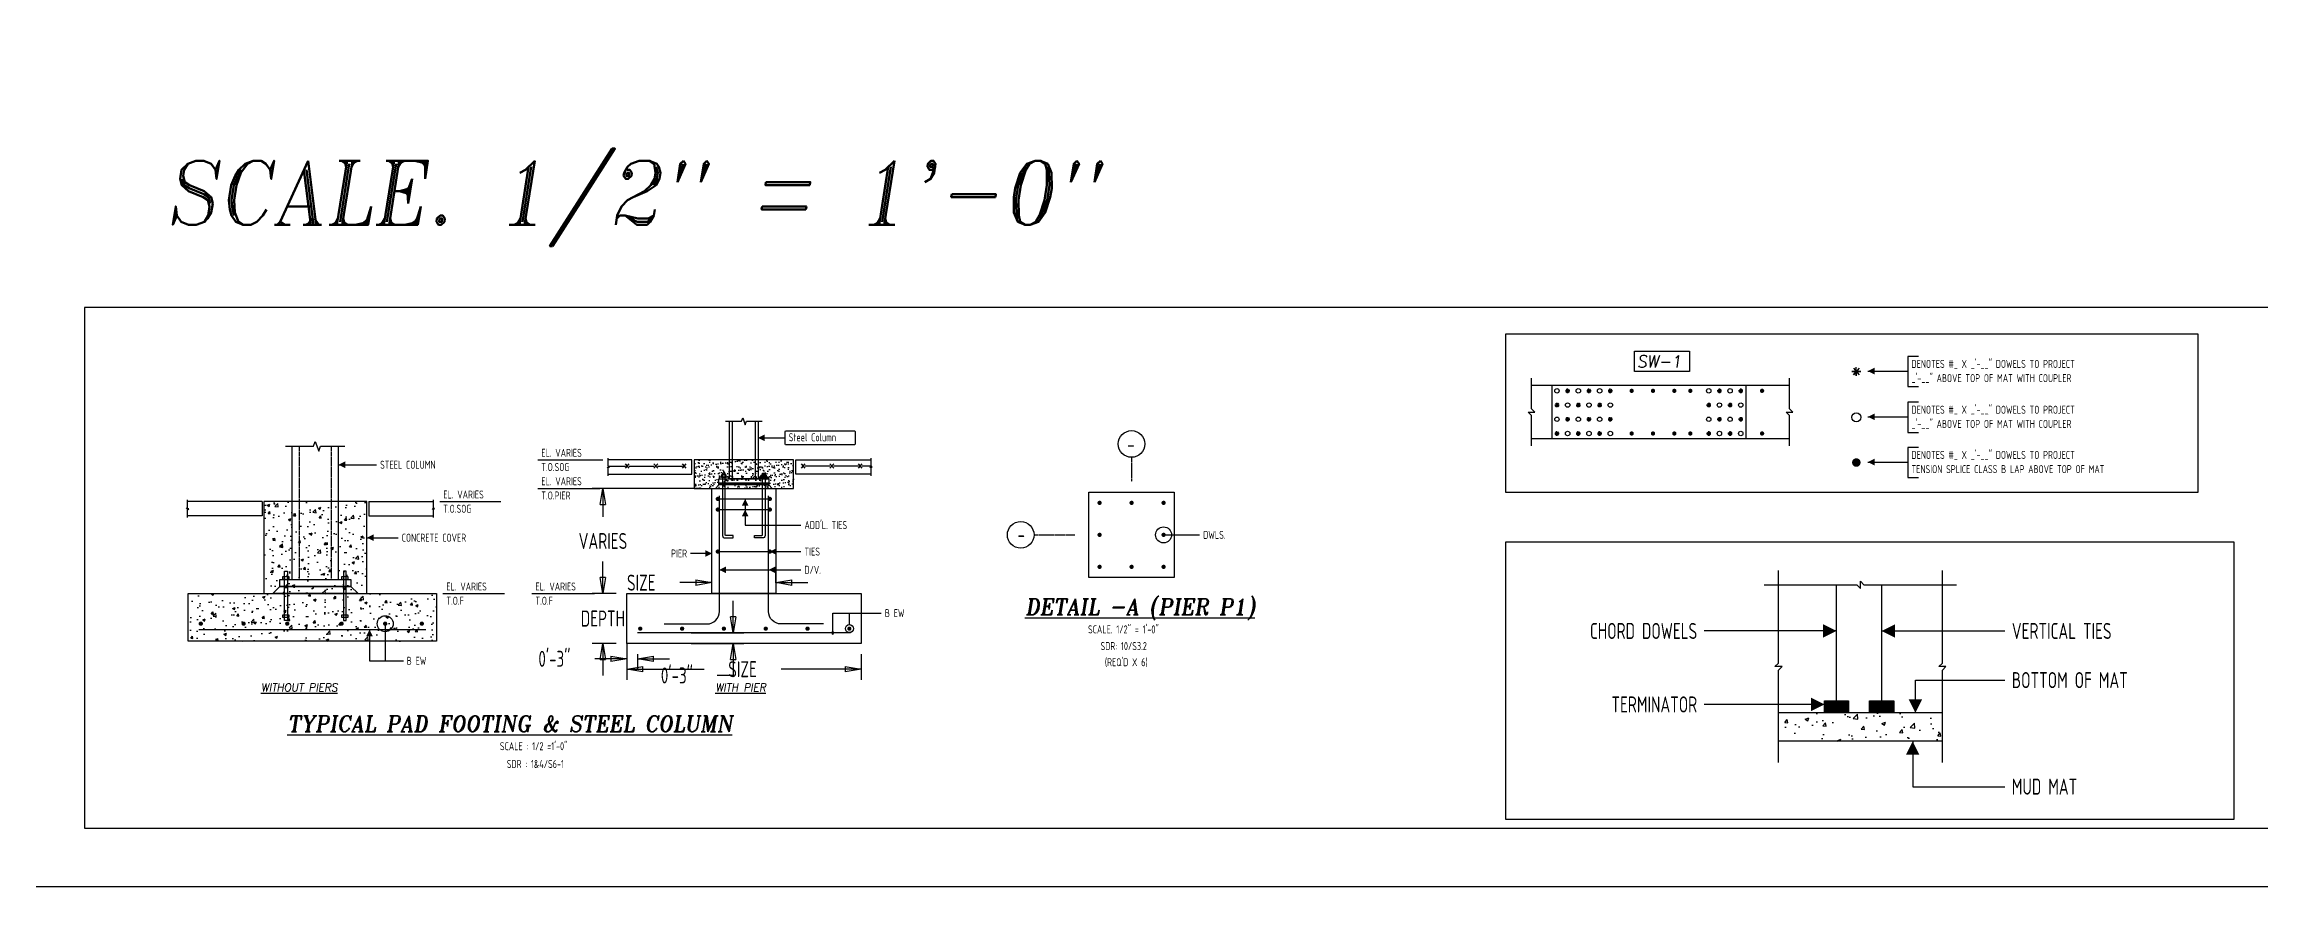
# Model space of a CAD drawing. Header units: inches. Extents: x -10781 to 50822, y -3854 to 38989.
# Drawn here: x -9455 to -8832, y -2273 to -2036 of the extents above; entities that cross this region are included whole.
import ezdxf
from ezdxf.enums import TextEntityAlignment as Align

# ---------------------------------------------------------------- set-up
doc = ezdxf.new("R2010")
doc.units = ezdxf.units.IN
doc.header["$LTSCALE"] = 0.025
doc.header["$MEASUREMENT"] = 0
doc.linetypes.add('HIDDEN', pattern=[6, 3, -3])
doc.linetypes.add('PHANTOM', pattern=[2.5, 1.25, -0.25, 0.25, -0.25, 0.25, -0.25])
doc.layers.get('0').update_dxf_attribs({"linetype": 'CONTINUOUS'})
doc.layers.get('Defpoints').update_dxf_attribs({"linetype": 'CONTINUOUS'})
for name, color, linetype in [('#11 BAR 1 FOOT ABOVE TOP FTG', 1, 'CONTINUOUS'), ('#11 BAR 2 FOOT ABOVE TOP FTG', 2, 'CONTINUOUS'), ('#6@12 SHEAR WALL VERT', 170, 'CONTINUOUS'), ('0-25TEXT', 7, 'CONTINUOUS'), ('0-35', 3, 'CONTINUOUS'), ('0-35TEXT', 3, 'CONTINUOUS'), ('0-50', 10, 'CONTINUOUS'), ('5', 4, 'CONTINUOUS'), ('DETAIL', 83, 'CONTINUOUS'), ('GRID', 8, 'PHANTOM'), ('Hatch', 253, 'CONTINUOUS'), ('REBARS', 4, 'CONTINUOUS')]:
    doc.layers.add(name, color=color, linetype=linetype)
doc.styles.add('AR', font='ARCHQUIK.shx', dxfattribs={"width": 0.8})
doc.styles.add('ROMANT', font='romant')
doc.dimstyles.new('CADS_DIM_48', dxfattribs={"dimscale": 48, "dimtxt": 0.09375, "dimasz": 0.09375, "dimexe": 0.0625, "dimexo": 0.0625, "dimgap": 0.09375, "dimtad": 0, "dimtih": 1, "dimtoh": 1, "dimzin": 1, "dimdsep": 46, "dimlunit": 4, "dimtxsty": 'AR', "dimblk": 'CLOSED', "dimcen": 0.1875, "dimadec": 0, "dimazin": 0, "dimtfac": 1, "dimtofl": 0, "dimtmove": 0, "dimatfit": 1, "dimldrblk": 'DOTBLANK', "dimfxl": 1, "dimtzin": 0, "dimarcsym": 0})

# ---------------------------------------------------------------- blocks, each defined once
blk = doc.blocks.new('_Closed')
at = {"color": 0, "linetype": 'ByBlock', "lineweight": -2}
for p, q in [((-1, 0.17), (0, 0)), ((-1, 0.17), (-1, -0.17)), ((0, 0), (-1, -0.17)), ((0, 0), (-1, 0))]:
    blk.add_line(p, q, dxfattribs=at)
blk = doc.blocks.new('_DotBlank')
at = {"layer": '0-35', "color": 0, "lineweight": -2}
blk.add_line((-0.5, 0), (-1, 0), dxfattribs=at)
blk.add_circle((0, 0), 0.5, dxfattribs=at)
blk = doc.blocks.new('leadrblk')
blk.add_lwpolyline([(0, 0, 0, 1, 0), (1, 0, 1, 1, 0)], format="xyseb")
blk = doc.blocks.new('*D23')
at = {"layer": 'Defpoints', "color": 0, "transparency": 16777216}
for p in [(-9267.51, -2187.34), (-9267.51, -2190.43), (-9249.51, -2190.43)]:
    blk.add_point(p, dxfattribs=at)
at = {"layer": 'DETAIL', "color": 0, "lineweight": -2, "transparency": 16777216}
for p, q in [((-9267.51, -2187.43), (-9267.51, -2184.34)), ((-9249.51, -2187.43), (-9249.51, -2184.34)), ((-9272.01, -2187.34), (-9276.51, -2187.34)), ((-9245.01, -2187.34), (-9240.51, -2187.34))]:
    blk.add_line(p, q, dxfattribs=at)
at = {"layer": 'DETAIL', "color": 0, "lineweight": -2, "transparency": 16777216, "xscale": 4.5, "yscale": 4.5, "zscale": 4.5}
blk.add_blockref('_Closed', (-9267.51, -2187.34), dxfattribs=at)
at = {"layer": 'DETAIL', "color": 0, "lineweight": -2, "transparency": 16777216, "xscale": 4.5, "yscale": 4.5, "zscale": 4.5, "rotation": 180}
blk.add_blockref('_Closed', (-9249.51, -2187.34), dxfattribs=at)
at = {"layer": 'DETAIL', "color": 0, "transparency": 16777216, "insert": (-9287.34, -2187.34), "char_height": 4.5, "width": 3.3857, "attachment_point": 5, "style": 'AR'}
blk.add_mtext('SIZE', dxfattribs=at)
blk = doc.blocks.new('*D24')
at = {"layer": 'Defpoints', "color": 0, "transparency": 16777216}
for p in [(-9291.44, -2204.43), (-9225.5, -2204.43), (-9225.5, -2211.68)]:
    blk.add_point(p, dxfattribs=at)
at = {"layer": 'DETAIL', "color": 0, "lineweight": -2, "transparency": 16777216}
for p, q in [((-9291.44, -2207.43), (-9291.44, -2214.68)), ((-9225.5, -2207.43), (-9225.5, -2214.68)), ((-9286.94, -2211.68), (-9269.7, -2211.68)), ((-9230, -2211.68), (-9248.04, -2211.68))]:
    blk.add_line(p, q, dxfattribs=at)
at = {"layer": 'DETAIL', "color": 0, "lineweight": -2, "transparency": 16777216, "xscale": 4.5, "yscale": 4.5, "zscale": 4.5, "rotation": 180}
blk.add_blockref('_Closed', (-9291.44, -2211.68), dxfattribs=at)
at = {"layer": 'DETAIL', "color": 0, "lineweight": -2, "transparency": 16777216, "xscale": 4.5, "yscale": 4.5, "zscale": 4.5}
blk.add_blockref('_Closed', (-9225.5, -2211.68), dxfattribs=at)
at = {"layer": 'DETAIL', "color": 0, "transparency": 16777216, "insert": (-9258.87, -2211.68), "char_height": 4.5, "attachment_point": 5, "style": 'AR'}
blk.add_mtext('SIZE', dxfattribs=at)
blk = doc.blocks.new('*D25')
at = {"layer": 'Defpoints', "color": 0, "transparency": 16777216}
for p in [(-9291.44, -2190.43), (-9298.13, -2204.43), (-9291.44, -2204.43)]:
    blk.add_point(p, dxfattribs=at)
at = {"layer": 'DETAIL', "color": 0, "lineweight": -2, "transparency": 16777216}
for p, q in [((-9298.13, -2185.93), (-9298.13, -2181.43)), ((-9294.44, -2190.43), (-9301.13, -2190.43)), ((-9294.44, -2204.43), (-9301.13, -2204.43)), ((-9298.13, -2208.93), (-9298.13, -2213.43))]:
    blk.add_line(p, q, dxfattribs=at)
at = {"layer": 'DETAIL', "color": 0, "lineweight": -2, "transparency": 16777216, "xscale": 4.5, "yscale": 4.5, "zscale": 4.5}
for p, rotation in [((-9298.13, -2190.43), 270), ((-9298.13, -2204.43), 90)]:
    blk.add_blockref('_Closed', p, dxfattribs=dict(at, rotation=rotation))
at = {"layer": 'DETAIL', "color": 0, "transparency": 16777216, "insert": (-9298.13, -2197.43), "char_height": 4.5, "attachment_point": 5, "style": 'AR'}
blk.add_mtext('DEPTH', dxfattribs=at)
blk = doc.blocks.new('*D26')
at = {"layer": 'Defpoints', "color": 0, "transparency": 16777216}
for p in [(-9267.51, -2160.84), (-9298.13, -2190.43), (-9291.44, -2190.43)]:
    blk.add_point(p, dxfattribs=at)
at = {"layer": 'DETAIL', "color": 0, "lineweight": -2, "transparency": 16777216}
for p, q in [((-9270.51, -2160.84), (-9301.13, -2160.84)), ((-9298.13, -2165.34), (-9298.13, -2168.88)), ((-9298.13, -2185.93), (-9298.13, -2182.38)), ((-9294.44, -2190.43), (-9301.13, -2190.43))]:
    blk.add_line(p, q, dxfattribs=at)
at = {"layer": 'DETAIL', "color": 0, "lineweight": -2, "transparency": 16777216, "xscale": 4.5, "yscale": 4.5, "zscale": 4.5}
for p, rotation in [((-9298.13, -2160.84), 90), ((-9298.13, -2190.43), 270)]:
    blk.add_blockref('_Closed', p, dxfattribs=dict(at, rotation=rotation))
at = {"layer": 'DETAIL', "color": 0, "transparency": 16777216, "insert": (-9298.13, -2175.63), "char_height": 4.5, "attachment_point": 5, "style": 'AR'}
blk.add_mtext('VARIES', dxfattribs=at)
blk = doc.blocks.new('*D27')
at = {"layer": 'Defpoints', "color": 0, "transparency": 16777216}
for p in [(-9291.44, -2201.43), (-9288.44, -2204.43), (-9291.44, -2208.76)]:
    blk.add_point(p, dxfattribs=at)
at = {"layer": 'DETAIL', "color": 0, "lineweight": -2, "transparency": 16777216}
for p, q in [((-9291.44, -2204.43), (-9291.44, -2211.76)), ((-9295.94, -2208.76), (-9300.44, -2208.76)), ((-9288.44, -2207.43), (-9288.44, -2211.76)), ((-9283.94, -2208.76), (-9279.44, -2208.76))]:
    blk.add_line(p, q, dxfattribs=at)
at = {"layer": 'DETAIL', "color": 0, "lineweight": -2, "transparency": 16777216, "xscale": 4.5, "yscale": 4.5, "zscale": 4.5}
blk.add_blockref('_Closed', (-9291.44, -2208.76), dxfattribs=at)
at = {"layer": 'DETAIL', "color": 0, "lineweight": -2, "transparency": 16777216, "xscale": 4.5, "yscale": 4.5, "zscale": 4.5, "rotation": 180}
blk.add_blockref('_Closed', (-9288.44, -2208.76), dxfattribs=at)
at = {"layer": 'DETAIL', "color": 0, "transparency": 16777216, "insert": (-9311.77, -2208.76), "char_height": 4.5, "attachment_point": 5, "style": 'AR'}
blk.add_mtext('0\'-3"', dxfattribs=at)
blk = doc.blocks.new('*D28')
at = {"layer": 'Defpoints', "color": 0, "transparency": 16777216}
for p in [(-9276.29, -2201.43), (-9276.29, -2204.43), (-9261.5, -2204.43)]:
    blk.add_point(p, dxfattribs=at)
at = {"layer": 'DETAIL', "color": 0, "lineweight": -2, "transparency": 16777216}
for p, q in [((-9261.5, -2196.93), (-9261.5, -2192.43)), ((-9273.29, -2201.43), (-9258.5, -2201.43)), ((-9273.29, -2204.43), (-9258.5, -2204.43)), ((-9261.5, -2208.93), (-9261.5, -2213.43)), ((-9261.5, -2213.43), (-9266, -2213.43))]:
    blk.add_line(p, q, dxfattribs=at)
at = {"layer": 'DETAIL', "color": 0, "lineweight": -2, "transparency": 16777216, "xscale": 4.5, "yscale": 4.5, "zscale": 4.5}
for p, rotation in [((-9261.5, -2201.43), 270), ((-9261.5, -2204.43), 90)]:
    blk.add_blockref('_Closed', p, dxfattribs=dict(at, rotation=rotation))
at = {"layer": 'DETAIL', "color": 0, "transparency": 16777216, "insert": (-9277.33, -2213.43), "char_height": 4.5, "attachment_point": 5, "style": 'AR'}
blk.add_mtext('0\'-3"', dxfattribs=at)
blk = doc.blocks.new('leadrdot')
at = {"const_width": 0.5}
blk.add_lwpolyline([(-0.25, 0, 1), (0.25, 0, 1)], format="xyb", close=True, dxfattribs=at)

msp = doc.modelspace()

# ---------------------------------------------------------------- hatches: boundary and pattern name
at = {"layer": '0-50'}
h = msp.add_hatch(dxfattribs=at)
h.set_pattern_fill('AR-SAND', color=252)
h.set_pattern_definition([(37.5, (-13871.2481, -1649.4987), (-0.06299336, 1.92682377), [0, -1.52, 0, -1.7, 0, -1.625]), (7.5, (-13871.248, -1649.4987), (1.7697767, 2.822146), [0, -0.82, 0, -1.37, 0, -0.525]), (327.5, (-13872.478, -1649.4987), (3.11414186, 0.00565905), [0, -0.5, 0, -1.8, 0, -2.35]), (317.5, (-13872.478, -1649.4987), (3.0061266, 0.8776756), [0, -0.25, 0, -1.18, 0, -1.35])])
h.paths.add_polyline_path([(-9244.5057, -2156.83562), (-9244.5057, -2152.83274), (-9272.51435, -2152.83274), (-9272.51435, -2156.83562), (-9272.51435, -2160.83562), (-9244.5057, -2160.83562)])
at = {"layer": '0-50', "lineweight": -2}
h = msp.add_hatch(color=256, dxfattribs=at)
h.dxf.hatch_style = 1
h.paths.add_polyline_path([(-8947.84621, -2223.94345), (-8954.67121, -2223.94345), (-8954.67121, -2220.53095), (-8947.84621, -2220.53095)])
h = msp.add_hatch(color=256, dxfattribs=at)
h.dxf.hatch_style = 1
h.paths.add_polyline_path([(-8935.15733, -2223.94345), (-8941.98233, -2223.94345), (-8941.98233, -2220.53095), (-8935.15733, -2220.53095)])
at = {"layer": 'Hatch'}
h = msp.add_hatch(dxfattribs=at)
h.set_pattern_fill('AR-CONC', color=256)
h.set_pattern_definition([(50, (-13376.8076, -1952.4966), (7.172602, -0.627521), [0.75, -8.25]), (355, (-13376.8076, -1952.4966), (-1.387513, 7.521921), [0.6, -6.6]), (100.45144, (-13376.21, -1952.549), (5.785088, 6.8944), [0.637402, -7.011421]), (46.1842, (-13376.808, -1950.497), (10.672413, -1.655193), [1.125, -12.375]), (96.63564, (-13375.918, -1950.635), (9.34662, 9.741186), [0.956103, -10.517138]), (351.18416, (-13376.808, -1950.497), (9.34662, 9.741186), [0.9, -9.9]), (21, (-13375.8076, -1950.9966), (5.9690705, -4.026189), [0.75, -8.25]), (326, (-13375.8076, -1950.9966), (2.433153, 7.2515), [0.6, -6.6]), (71.45144, (-13375.31, -1951.332), (8.402224, 3.225312), [0.637402, -7.011421]), (37.5, (-13376.8076, -1952.4966), (0.1215986, 3.3289385), [0, -6.52, 0, -6.7, 0, -6.625]), (7.5, (-13376.8076, -1952.4966), (2.6306954, 3.944117), [0, -3.82, 0, -6.37, 0, -2.525]), (327.5, (-13379.0376, -1952.4966), (5.3382244, -0.2255487), [0, -2.5, 0, -7.8, 0, -10.35]), (317.5, (-13380.0376, -1952.4966), (5.8318617, 1.00105), [0, -3.25, 0, -5.18, 0, -7.35])])
h.paths.add_polyline_path([(-9364.48091, -2190.42772), (-9364.48091, -2164.55852), (-9393.48091, -2164.55852), (-9393.48091, -2190.42772)])
h.paths.add_polyline_path([(-9414.75696, -2190.42772), (-9344.9522, -2190.42772), (-9344.9522, -2203.82065), (-9414.75696, -2203.82065)])
h = msp.add_hatch(dxfattribs=at)
h.set_pattern_fill('AR-CONC', color=256, scale=1.5)
h.set_pattern_definition([(50, (-12995.348, 279.414), (10.758903, -0.941282), [1.125, -12.375]), (355, (-12995.348, 279.414), (-2.08127, 11.282882), [0.9, -9.9]), (100.45144, (-12994.451, 279.335), (8.677633, 10.3416), [0.956103, -10.517132]), (46.1842, (-12995.348, 282.414), (16.00862, -2.48279), [1.6875, -18.5625]), (96.63564, (-12994.014, 282.207), (14.01993, 14.61178), [1.434155, -15.775706]), (351.18416, (-12995.348, 282.414), (14.01993, 14.61178), [1.35, -14.85]), (21, (-12993.848, 281.664), (8.953606, -6.039283), [1.125, -12.375]), (326, (-12993.848, 281.664), (3.64973, 10.87725), [0.9, -9.9]), (71.45144, (-12993.101, 281.16), (12.603336, 4.837967), [0.956103, -10.517132]), (37.5, (-12995.3476, 279.4137), (0.1823978, 4.9934078), [0, -9.78, 0, -10.05, 0, -9.9375]), (7.5, (-12995.3476, 279.4137), (3.946043, 5.9161757), [0, -5.73, 0, -9.555, 0, -3.7875]), (327.5, (-12998.6926, 279.4137), (8.0073365, -0.338323), [0, -3.75, 0, -11.7, 0, -15.525]), (317.5, (-13000.1926, 279.414), (8.747793, 1.501575), [0, -4.875, 0, -7.77, 0, -11.025])])
h.paths.add_polyline_path([(-8921.49634, -2231.94345), (-8921.49634, -2223.94345), (-8967.55344, -2223.94345), (-8967.55344, -2231.94345)])

# ---------------------------------------------------------------- linework, layer by layer
at = {"layer": '#11 BAR 1 FOOT ABOVE TOP FTG', "color": 251}
for points in [[(-8946.46059, -2127.00997), (-8944.90409, -2128.94037), (-8945.68234, -2127.97517), (-8944.90796, -2127.00686), (-8946.45671, -2128.94348), (-8945.68234, -2127.97517), (-8946.92221, -2127.97517), (-8944.44246, -2127.97517), (-8945.68234, -2127.97517), (-8945.68234, -2129.21504), (-8945.68234, -2126.73529)], [(-9027.24988, -2132.91692), (-9026.47163, -2133.88212), (-9026.86076, -2133.39952), (-9026.47357, -2132.91536), (-9027.24794, -2133.88367), (-9026.86076, -2133.39952), (-9027.48069, -2133.39952), (-9026.24082, -2133.39952), (-9026.86076, -2133.39952), (-9026.86076, -2134.01945), (-9026.86076, -2132.77958)], [(-9021.24988, -2132.91692), (-9020.47163, -2133.88212), (-9020.86076, -2133.39952), (-9020.47357, -2132.91536), (-9021.24794, -2133.88367), (-9020.86076, -2133.39952), (-9021.48069, -2133.39952), (-9020.24082, -2133.39952), (-9020.86076, -2133.39952), (-9020.86076, -2134.01945), (-9020.86076, -2132.77958)], [(-9015.24988, -2132.91692), (-9014.47163, -2133.88212), (-9014.86076, -2133.39952), (-9014.47357, -2132.91536), (-9015.24794, -2133.88367), (-9014.86076, -2133.39952), (-9015.48069, -2133.39952), (-9014.24082, -2133.39952), (-9014.86076, -2133.39952), (-9014.86076, -2134.01945), (-9014.86076, -2132.77958)], [(-8984.56238, -2132.91692), (-8983.78413, -2133.88212), (-8984.17326, -2133.39952), (-8983.78607, -2132.91536), (-8984.56044, -2133.88367), (-8984.17326, -2133.39952), (-8984.79319, -2133.39952), (-8983.55332, -2133.39952), (-8984.17326, -2133.39952), (-8984.17326, -2134.01945), (-8984.17326, -2132.77958)], [(-8978.56238, -2132.91692), (-8977.78413, -2133.88212), (-8978.17326, -2133.39952), (-8977.78607, -2132.91536), (-8978.56044, -2133.88367), (-8978.17326, -2133.39952), (-8978.79319, -2133.39952), (-8977.55332, -2133.39952), (-8978.17326, -2133.39952), (-8978.17326, -2134.01945), (-8978.17326, -2132.77958)], [(-9030.24988, -2136.91692), (-9029.47163, -2137.88212), (-9029.86076, -2137.39952), (-9029.47357, -2136.91536), (-9030.24794, -2137.88367), (-9029.86076, -2137.39952), (-9030.48069, -2137.39952), (-9029.24082, -2137.39952), (-9029.86076, -2137.39952), (-9029.86076, -2138.01945), (-9029.86076, -2136.77958)], [(-9027.24988, -2140.91692), (-9026.47163, -2141.88212), (-9026.86076, -2141.39952), (-9026.47357, -2140.91536), (-9027.24794, -2141.88367), (-9026.86076, -2141.39952), (-9027.48069, -2141.39952), (-9026.24082, -2141.39952), (-9026.86076, -2141.39952), (-9026.86076, -2142.01945), (-9026.86076, -2140.77958)], [(-9024.24988, -2136.91692), (-9023.47163, -2137.88212), (-9023.86076, -2137.39952), (-9023.47357, -2136.91536), (-9024.24794, -2137.88367), (-9023.86076, -2137.39952), (-9024.48069, -2137.39952), (-9023.24082, -2137.39952), (-9023.86076, -2137.39952), (-9023.86076, -2138.01945), (-9023.86076, -2136.77958)], [(-9021.24988, -2140.91692), (-9020.47163, -2141.88212), (-9020.86076, -2141.39952), (-9020.47357, -2140.91536), (-9021.24794, -2141.88367), (-9020.86076, -2141.39952), (-9021.48069, -2141.39952), (-9020.24082, -2141.39952), (-9020.86076, -2141.39952), (-9020.86076, -2142.01945), (-9020.86076, -2140.77958)], [(-9018.24988, -2136.91692), (-9017.47163, -2137.88212), (-9017.86076, -2137.39952), (-9017.47357, -2136.91536), (-9018.24794, -2137.88367), (-9017.86076, -2137.39952), (-9018.48069, -2137.39952), (-9017.24082, -2137.39952), (-9017.86076, -2137.39952), (-9017.86076, -2138.01945), (-9017.86076, -2136.77958)], [(-9015.24988, -2140.91692), (-9014.47163, -2141.88212), (-9014.86076, -2141.39952), (-9014.47357, -2140.91536), (-9015.24794, -2141.88367), (-9014.86076, -2141.39952), (-9015.48069, -2141.39952), (-9014.24082, -2141.39952), (-9014.86076, -2141.39952), (-9014.86076, -2142.01945), (-9014.86076, -2140.77958)], [(-8987.56238, -2136.91692), (-8986.78413, -2137.88212), (-8987.17326, -2137.39952), (-8986.78607, -2136.91536), (-8987.56044, -2137.88367), (-8987.17326, -2137.39952), (-8987.79319, -2137.39952), (-8986.55332, -2137.39952), (-8987.17326, -2137.39952), (-8987.17326, -2138.01945), (-8987.17326, -2136.77958)], [(-8984.56238, -2140.91692), (-8983.78413, -2141.88212), (-8984.17326, -2141.39952), (-8983.78607, -2140.91536), (-8984.56044, -2141.88367), (-8984.17326, -2141.39952), (-8984.79319, -2141.39952), (-8983.55332, -2141.39952), (-8984.17326, -2141.39952), (-8984.17326, -2142.01945), (-8984.17326, -2140.77958)], [(-8981.56238, -2136.91692), (-8980.78413, -2137.88212), (-8981.17326, -2137.39952), (-8980.78607, -2136.91536), (-8981.56044, -2137.88367), (-8981.17326, -2137.39952), (-8981.79319, -2137.39952), (-8980.55332, -2137.39952), (-8981.17326, -2137.39952), (-8981.17326, -2138.01945), (-8981.17326, -2136.77958)], [(-8978.56238, -2140.91692), (-8977.78413, -2141.88212), (-8978.17326, -2141.39952), (-8977.78607, -2140.91536), (-8978.56044, -2141.88367), (-8978.17326, -2141.39952), (-8978.79319, -2141.39952), (-8977.55332, -2141.39952), (-8978.17326, -2141.39952), (-8978.17326, -2142.01945), (-8978.17326, -2140.77958)], [(-9030.24988, -2144.91692), (-9029.47163, -2145.88212), (-9029.86076, -2145.39952), (-9029.47357, -2144.91536), (-9030.24794, -2145.88367), (-9029.86076, -2145.39952), (-9030.48069, -2145.39952), (-9029.24082, -2145.39952), (-9029.86076, -2145.39952), (-9029.86076, -2146.01945), (-9029.86076, -2144.77958)], [(-9024.24988, -2144.91692), (-9023.47163, -2145.88212), (-9023.86076, -2145.39952), (-9023.47357, -2144.91536), (-9024.24794, -2145.88367), (-9023.86076, -2145.39952), (-9024.48069, -2145.39952), (-9023.24082, -2145.39952), (-9023.86076, -2145.39952), (-9023.86076, -2146.01945), (-9023.86076, -2144.77958)], [(-9018.24988, -2144.91692), (-9017.47163, -2145.88212), (-9017.86076, -2145.39952), (-9017.47357, -2144.91536), (-9018.24794, -2145.88367), (-9017.86076, -2145.39952), (-9018.48069, -2145.39952), (-9017.24082, -2145.39952), (-9017.86076, -2145.39952), (-9017.86076, -2146.01945), (-9017.86076, -2144.77958)], [(-8987.56238, -2144.91692), (-8986.78413, -2145.88212), (-8987.17326, -2145.39952), (-8986.78607, -2144.91536), (-8987.56044, -2145.88367), (-8987.17326, -2145.39952), (-8987.79319, -2145.39952), (-8986.55332, -2145.39952), (-8987.17326, -2145.39952), (-8987.17326, -2146.01945), (-8987.17326, -2144.77958)], [(-8981.56238, -2144.91692), (-8980.78413, -2145.88212), (-8981.17326, -2145.39952), (-8980.78607, -2144.91536), (-8981.56044, -2145.88367), (-8981.17326, -2145.39952), (-8981.79319, -2145.39952), (-8980.55332, -2145.39952), (-8981.17326, -2145.39952), (-8981.17326, -2146.01945), (-8981.17326, -2144.77958)]]:
    msp.add_lwpolyline(points, dxfattribs=at)
at = {"layer": '#11 BAR 2 FOOT ABOVE TOP FTG'}
for centre, radius in [((-9029.86076, -2133.39952), 0.61994), ((-9023.86076, -2133.39952), 0.61994), ((-9017.86076, -2133.39952), 0.61994), ((-8987.17326, -2133.39952), 0.61994), ((-8981.17326, -2133.39952), 0.61994), ((-9029.86076, -2141.39952), 0.61994), ((-9026.86076, -2137.39952), 0.61994), ((-9023.86076, -2141.39952), 0.61994), ((-9020.86076, -2137.39952), 0.61994), ((-9017.86076, -2141.39952), 0.61994), ((-9014.86076, -2137.39952), 0.61994), ((-8987.17326, -2141.39952), 0.61994), ((-8984.17326, -2137.39952), 0.61994), ((-8981.17326, -2141.39952), 0.61994), ((-8978.17326, -2137.39952), 0.61994), ((-8945.68234, -2140.85471), 1.23987), ((-9026.86076, -2145.39952), 0.61994), ((-9020.86076, -2145.39952), 0.61994), ((-9014.86076, -2145.39952), 0.61994), ((-8984.17326, -2145.39952), 0.61994), ((-8978.17326, -2145.39952), 0.61994)]:
    msp.add_circle(centre, radius, dxfattribs=at)
at = {"layer": '#6@12 SHEAR WALL VERT'}
for points, const_width in [([(-9009.16076, -2133.39952, -1), (-9008.56076, -2133.39952, -1)], 0.6), ([(-9003.16076, -2133.39952, -1), (-9002.56076, -2133.39952, -1)], 0.6), ([(-8997.16076, -2133.39952, -1), (-8996.56076, -2133.39952, -1)], 0.6), ([(-8992.66076, -2133.39952, -1), (-8992.06076, -2133.39952, -1)], 0.6), ([(-8972.47326, -2133.39952, -1), (-8971.87326, -2133.39952, -1)], 0.6), ([(-9009.16076, -2145.39952, -1), (-9008.56076, -2145.39952, -1)], 0.6), ([(-9003.16076, -2145.39952, -1), (-9002.56076, -2145.39952, -1)], 0.6), ([(-8997.16076, -2145.39952, -1), (-8996.56076, -2145.39952, -1)], 0.6), ([(-8992.66076, -2145.39952, -1), (-8992.06076, -2145.39952, -1)], 0.6), ([(-8972.47326, -2145.39952, -1), (-8971.87326, -2145.39952, -1)], 0.6), ([(-8946.28234, -2153.56267, -1), (-8945.08234, -2153.56267, -1)], 1.2)]:
    msp.add_lwpolyline(points, format="xyb", close=True, dxfattribs=dict(at, const_width=const_width))
msp.add_lwpolyline([(-9443.88829, -2256.41673), (-8530.3887, -2256.41673), (-8530.3887, -2110.01298), (-9443.88829, -2110.01298)], close=True)
at = {"layer": '0-25TEXT'}
for points in [[(-8928.16484, -2123.71446), (-8931.16484, -2123.71446), (-8931.16484, -2132.21446), (-8928.16484, -2132.21446)], [(-8942.42871, -2127.83946), (-8931.16484, -2127.83946)], [(-8928.16484, -2136.594), (-8931.16484, -2136.594), (-8931.16484, -2145.094), (-8928.16484, -2145.094)], [(-8942.42871, -2140.719), (-8931.16484, -2140.719)], [(-9254.50858, -2146.62939), (-9246.85551, -2146.62939)], [(-9372.48091, -2154.18369), (-9361.78603, -2154.18369)], [(-9296.58188, -2154.54918), (-9291.75881, -2154.54918)], [(-9290.71271, -2155.16831), (-9291.77837, -2153.93005)], [(-9291.77837, -2155.16831), (-9290.71271, -2153.93005)], [(-9290.75881, -2154.54918), (-9283.75881, -2154.54918)], [(-9282.72597, -2155.16831), (-9283.79164, -2153.93005)], [(-9283.79164, -2155.16831), (-9282.72597, -2153.93005)], [(-9282.75881, -2154.54918), (-9275.75881, -2154.54918)], [(-9274.72597, -2155.16831), (-9275.79164, -2153.93005)], [(-9275.79164, -2155.16831), (-9274.72597, -2153.93005)], [(-9242.29407, -2155.16831), (-9241.22841, -2153.93005)], [(-9241.22841, -2155.16831), (-9242.29407, -2153.93005)], [(-9234.26124, -2154.54918), (-9241.26124, -2154.54918)], [(-9234.29407, -2155.16831), (-9233.22841, -2153.93005)], [(-9233.22841, -2155.16831), (-9234.29407, -2153.93005)], [(-9226.26124, -2154.54918), (-9233.26124, -2154.54918)], [(-9226.30734, -2155.16831), (-9225.24167, -2153.93005)], [(-9225.24167, -2155.16831), (-9226.30734, -2153.93005)], [(-9222.67165, -2154.54918), (-9225.26124, -2154.54918)], [(-8942.42871, -2153.42696), (-8931.16484, -2153.42696)], [(-8928.16484, -2149.30196), (-8931.16484, -2149.30196), (-8931.16484, -2157.80196), (-8928.16484, -2157.80196)], [(-9258.13072, -2163.78588), (-9258.13072, -2171.14707), (-9242.45164, -2171.14707)], [(-9364.48091, -2174.70229), (-9355.70997, -2174.70229)], [(-9267.43077, -2179.14023), (-9273.48228, -2179.14023)], [(-9251.19752, -2178.60015), (-9242.45164, -2178.60015)], [(-9265.37907, -2183.73528), (-9242.45164, -2183.73528)], [(-9233.50449, -2201.43061), (-9233.50449, -2195.90966), (-9219.85294, -2195.90966)], [(-9228.8315, -2199.15317), (-9228.8315, -2195.90966)], [(-9363.77478, -2200.5875), (-9363.77478, -2209.35744), (-9354.21674, -2209.35744)], [(-8951.25869, -2200.92219), (-8988.43382, -2200.92218)], [(-8938.56982, -2200.92219), (-8903.96193, -2200.92219)], [(-8929.04983, -2223.94345), (-8929.04983, -2214.74732), (-8903.96193, -2214.74732)], [(-8954.67121, -2221.57959), (-8988.43382, -2221.57959)], [(-8929.8384, -2231.94345), (-8929.8384, -2244.7048), (-8903.96193, -2244.7048)]]:
    msp.add_lwpolyline(points, dxfattribs=at)
at = {"layer": '0-35'}
for p, q in [((-9031.17326, -2146.87851), (-9031.17326, -2131.87702)), ((-8976.67326, -2146.87851), (-8976.67326, -2131.87851)), ((-9393.98091, -2164.55852), (-9414.90148, -2164.55852)), ((-9363.98091, -2164.55852), (-9345.80864, -2164.55852)), ((-9393.98091, -2168.55852), (-9414.90148, -2168.55852)), ((-9363.98091, -2168.55852), (-9345.80864, -2168.55852)), ((-8921.49634, -2223.94345), (-8967.55344, -2223.94345)), ((-8921.49634, -2231.94345), (-8967.55344, -2231.94345))]:
    msp.add_line(p, q, dxfattribs=at)
at = {"layer": '0-35', "color": 1}
for points in [[(-9044.2629, -2117.36275), (-8849.69194, -2117.36275), (-8849.69194, -2161.94883), (-9044.2629, -2161.94883)], [(-9044.2629, -2175.89951), (-8839.52045, -2175.89951), (-8839.52045, -2253.92514), (-9044.2629, -2253.92514)]]:
    msp.add_lwpolyline(points, close=True, dxfattribs=at)
at = {"layer": '0-35'}
for points in [[(-9037.01153, -2148.87851), (-9037.01153, -2140.31536), (-9037.94912, -2139.37777), (-9036.07393, -2139.37777), (-9037.01153, -2138.44018), (-9037.01153, -2129.87702)], [(-8964.49493, -2148.87851), (-8964.49493, -2140.31536), (-8965.43253, -2139.37777), (-8963.55734, -2139.37777), (-8964.49493, -2138.44018), (-8964.49493, -2129.87702)], [(-8964.49493, -2131.87702), (-9037.01153, -2131.87702)], [(-8964.49493, -2146.87851), (-9037.01153, -2146.87851)], [(-9296.63165, -2157.33274), (-9296.63165, -2155.16607), (-9296.96498, -2154.83274), (-9296.29832, -2154.83274), (-9296.63165, -2154.49941), (-9296.63165, -2152.33274)], [(-9296.63165, -2156.83562), (-9273.15412, -2156.83562), (-9273.15412, -2152.83274), (-9296.63165, -2152.83274)], [(-9222.72142, -2156.83562), (-9243.90628, -2156.83562), (-9243.90628, -2152.83274), (-9222.72142, -2152.83274)], [(-9222.72142, -2157.33274), (-9222.72142, -2155.16607), (-9223.05475, -2154.83274), (-9222.38809, -2154.83274), (-9222.72142, -2154.49941), (-9222.72142, -2152.33274)], [(-9266.51146, -2160.83562), (-9265.51146, -2159.83562)], [(-9250.50858, -2160.83562), (-9251.50858, -2159.83562)], [(-9414.90148, -2169.05852), (-9414.90148, -2166.89185), (-9414.56815, -2166.55852), (-9415.23482, -2166.55852), (-9414.90148, -2166.22519), (-9414.90148, -2164.05852)], [(-9393.98091, -2164.55852), (-9393.98091, -2168.55852)], [(-9363.98091, -2164.55852), (-9363.98091, -2168.55852)], [(-9345.80864, -2169.05852), (-9345.80864, -2166.89185), (-9346.14198, -2166.55852), (-9345.47531, -2166.55852), (-9345.80864, -2166.22519), (-9345.80864, -2164.05852)], [(-8967.55344, -2237.94345), (-8967.55344, -2211.94345), (-8966.55344, -2210.94345), (-8968.55344, -2210.94345), (-8967.55344, -2209.94345), (-8967.55344, -2183.94345)], [(-8921.49634, -2237.94345), (-8921.49634, -2211.94345), (-8920.49634, -2210.94345), (-8922.49634, -2210.94345), (-8921.49634, -2209.94345), (-8921.49634, -2183.94345)], [(-8971.55344, -2187.94345), (-8945.55344, -2187.94345), (-8944.55344, -2188.94345), (-8944.55344, -2186.94345), (-8943.55344, -2187.94345), (-8917.55344, -2187.94345)]]:
    msp.add_lwpolyline(points, dxfattribs=at)
for points in [[(-9244.5057, -2156.83562), (-9244.5057, -2152.83274), (-9272.51435, -2152.83274), (-9272.51435, -2156.83562), (-9272.51435, -2160.83562), (-9244.5057, -2160.83562)], [(-9267.51146, -2160.83562), (-9249.50858, -2160.83562), (-9249.50858, -2190.42772), (-9267.51146, -2190.42772)], [(-9265.51146, -2158.19585), (-9251.50858, -2158.19585), (-9251.50858, -2159.35724), (-9265.51146, -2159.35724)], [(-9265.51146, -2159.35724), (-9251.50858, -2159.35724), (-9251.50858, -2159.83562), (-9265.51146, -2159.83562)], [(-9262.75066, -2157.71459), (-9265.47112, -2157.71459), (-9265.47112, -2158.19585), (-9262.75066, -2158.19585)], [(-9251.54893, -2157.71459), (-9254.30974, -2157.71459), (-9254.30974, -2158.19585), (-9251.54893, -2158.19585)], [(-9254.26939, -2157.71459), (-9251.54893, -2157.71459), (-9251.54893, -2158.19585), (-9254.26939, -2158.19585)], [(-9364.48091, -2190.42772), (-9364.48091, -2164.55852), (-9393.48091, -2164.55852), (-9393.48091, -2190.42772)], [(-9161.48925, -2161.90515), (-9137.48925, -2161.90515), (-9137.48925, -2185.90515), (-9161.48925, -2185.90515)], [(-9414.75696, -2190.42772), (-9344.9522, -2190.42772), (-9344.9522, -2203.82065), (-9414.75696, -2203.82065)], [(-9291.43942, -2190.42772), (-9225.49994, -2190.42772), (-9225.49994, -2204.43061), (-9291.43942, -2204.43061)]]:
    msp.add_lwpolyline(points, close=True, dxfattribs=at)
at = {"layer": '0-35', "color": 0, "lineweight": -2}
msp.add_circle((-9228.8315, -2200.27817), 1.125, dxfattribs=at)
at = {"layer": '0-35TEXT', "color": 1}
for p, q in [((-9316.45898, -2152.83274), (-9298.20263, -2152.83274)), ((-9316.45898, -2160.83562), (-9299.00299, -2160.83562)), ((-9344.01956, -2164.55852), (-9326.8667, -2164.55852)), ((-9343.16311, -2190.42772), (-9325.85196, -2190.42772)), ((-9318.11408, -2190.42772), (-9300.50299, -2190.42772))]:
    msp.add_line(p, q, dxfattribs=at)
at = {"layer": '0-35TEXT'}
msp.add_lwpolyline([(-10227.79613, 283.49724), (-8132.3808, 283.49724), (-8132.3808, -2272.82815), (-10227.79613, -2272.82815)], close=True, dxfattribs=at)
at = {"layer": '0-35TEXT', "color": 1}
msp.add_lwpolyline([(-9008.04928, -2127.99649), (-9008.04928, -2122.25899), (-8992.58173, -2122.25899), (-8992.58173, -2127.99649)], close=True, dxfattribs=at)
msp.add_lwpolyline([(-9246.60551, -2144.62548), (-9227.44213, -2144.62548, -0.414213562), (-9227.19213, -2144.87548), (-9227.19213, -2148.38329, -0.414213562), (-9227.44213, -2148.63329), (-9246.60551, -2148.63329, -0.414213562), (-9246.85551, -2148.38329), (-9246.85551, -2144.87548, -0.414213562)], format="xyb", close=True, dxfattribs=at)
at = {"layer": '0-50', "color": 252}
for points in [[(-9263.66997, -2141.97789), (-9259.1887, -2141.97789), (-9258.83135, -2140.97789), (-9258.11089, -2142.97789), (-9257.75066, -2141.97789), (-9253.38754, -2141.97789)], [(-9255.26939, -2158.11516), (-9261.75066, -2158.11516)]]:
    msp.add_lwpolyline(points, dxfattribs=at)
for points in [[(-9261.75066, -2158.19585), (-9262.51146, -2158.19585), (-9262.51146, -2141.97789), (-9261.75066, -2141.97789)], [(-9254.50858, -2158.19585), (-9255.26939, -2158.19585), (-9255.26939, -2141.97789), (-9254.50858, -2141.97789)]]:
    msp.add_lwpolyline(points, close=True, dxfattribs=at)
at = {"layer": '0-50', "lineweight": -2}
for points in [[(-8947.84621, -2223.94345), (-8954.67121, -2223.94345), (-8954.67121, -2220.53095), (-8947.84621, -2220.53095)], [(-8935.15733, -2223.94345), (-8941.98233, -2223.94345), (-8941.98233, -2220.53095), (-8935.15733, -2220.53095)]]:
    msp.add_lwpolyline(points, close=True, dxfattribs=at)
at = {"layer": '0-50'}
for centre in [(-9149.48925, -2148.35324), (-9180.65336, -2173.90515)]:
    msp.add_circle(centre, 3.75, dxfattribs=at)
at = {"layer": '5'}
msp.add_line((-9228.49994, -2201.43061), (-9288.43942, -2201.43061), dxfattribs=at)
at = {"layer": '5', "const_width": 0.6}
for points in [[(-9158.77647, -2164.90515, 1), (-9158.17647, -2164.90515, 1)], [(-9149.77646, -2164.90515, -1), (-9149.17646, -2164.90515, -1)], [(-9140.77647, -2164.90514, 1), (-9140.17647, -2164.90514, 1)], [(-9158.77646, -2173.90514, 1), (-9158.17646, -2173.90514, 1)], [(-9140.77646, -2173.90514, 1), (-9140.17646, -2173.90514, 1)], [(-9158.77646, -2182.90515, 1), (-9158.17646, -2182.90515, 1)], [(-9149.77646, -2182.90515, 1), (-9149.17646, -2182.90515, 1)], [(-9140.77646, -2182.90514, 1), (-9140.17646, -2182.90514, 1)], [(-9411.50864, -2198.87834, 1), (-9410.90864, -2198.87834, 1)], [(-9399.46211, -2198.87834, 1), (-9398.86211, -2198.87834, 1)], [(-9387.19162, -2198.87834, 1), (-9386.59162, -2198.87834, 1)], [(-9371.92114, -2198.87834, 1), (-9371.32114, -2198.87834, 1)], [(-9359.65066, -2198.87834, 1), (-9359.05066, -2198.87834, 1)], [(-9349.35147, -2198.87834, 1), (-9348.75147, -2198.87834, 1)]]:
    msp.add_lwpolyline(points, format="xyb", close=True, dxfattribs=at)
at = {"layer": 'DETAIL'}
for points in [[(-9263.43077, -2157.71459), (-9263.43077, -2157.07482), (-9263.6325, -2156.95378), (-9263.791, -2157.07482), (-9264.15123, -2156.95378), (-9264.51146, -2157.07482), (-9264.67285, -2156.95378), (-9264.83135, -2157.07482), (-9264.83135, -2157.71459), (-9263.43077, -2157.71459)], [(-9264.67285, -2156.95378), (-9263.61722, -2156.96295)], [(-9253.58927, -2157.71459), (-9253.58927, -2157.07482), (-9253.38754, -2156.95378), (-9253.22904, -2157.07482), (-9252.86881, -2156.95378), (-9252.50858, -2157.07482), (-9252.3472, -2156.95378), (-9252.1887, -2157.07482), (-9252.1887, -2157.71459), (-9253.58927, -2157.71459)], [(-9252.3472, -2156.95378), (-9253.40283, -2156.96295)]]:
    msp.add_lwpolyline(points, dxfattribs=at)
for points in [[(-9261.47719, -2174.06439), (-9263.58241, -2174.06439, -0.414213562), (-9263.791, -2173.8558), (-9263.791, -2156.59643), (-9264.51146, -2156.59643), (-9264.51146, -2174.06439, 0.442169618), (-9263.71949, -2174.78485), (-9261.47719, -2174.78485), (-9261.47719, -2174.06439)], [(-9255.54286, -2174.06439), (-9253.43763, -2174.06439, 0.414213562), (-9253.22904, -2173.8558), (-9253.22904, -2156.59643), (-9252.50858, -2156.59643), (-9252.50858, -2174.06439, -0.442169618), (-9253.30056, -2174.78485), (-9255.54286, -2174.78485), (-9255.54286, -2174.06439)]]:
    msp.add_lwpolyline(points, format="xyb", dxfattribs=at)
at = {"layer": 'GRID', "lineweight": -3}
msp.add_lwpolyline([(-9149.48925, -2152.10324), (-9149.48925, -2158.92581)], dxfattribs=at)
at = {"layer": 'GRID'}
msp.add_lwpolyline([(-9176.90336, -2173.90515), (-9165.47087, -2173.90515)], dxfattribs=at)
at = {"layer": 'Hatch', "color": 252}
for p, q in [((-9385.48091, -2186.52332), (-9385.48091, -2148.99046)), ((-9372.48091, -2186.52332), (-9372.48091, -2148.99046))]:
    msp.add_line(p, q, dxfattribs=at)
at = {"layer": 'Hatch', "color": 252, "linetype": 'HIDDEN'}
for p, q in [((-9383.48091, -2186.52332), (-9383.48091, -2148.99046)), ((-9374.48091, -2186.52332), (-9374.48091, -2148.99046))]:
    msp.add_line(p, q, dxfattribs=at)
at = {"layer": 'Hatch', "color": 252}
msp.add_lwpolyline([(-9387.3462, -2148.99046), (-9379.50701, -2148.99046), (-9379.01254, -2147.61781), (-9378.02359, -2150.36312), (-9377.52912, -2148.99046), (-9370.74532, -2148.99046)], dxfattribs=at)
for points in [[(-9388.98091, -2186.42772), (-9368.98091, -2186.42772), (-9368.98091, -2188.42772), (-9388.98091, -2188.42772)], [(-9388.13856, -2185.60885), (-9386.41278, -2185.60885), (-9386.41278, -2186.42772), (-9388.13856, -2186.42772)], [(-9387.66368, -2184.15051), (-9386.84789, -2184.15051), (-9386.84789, -2197.97869), (-9387.66368, -2197.97869)], [(-9371.58881, -2185.60885), (-9369.86303, -2185.60885), (-9369.86303, -2186.42772), (-9371.58881, -2186.42772)], [(-9370.29814, -2184.15051), (-9371.11392, -2184.15051), (-9371.11392, -2197.97869), (-9370.29814, -2197.97869)], [(-9388.98091, -2188.42772), (-9368.98091, -2188.42772), (-9366.98091, -2190.42772), (-9390.98091, -2190.42772)], [(-9388.13856, -2196.36574), (-9386.41278, -2196.36574), (-9386.41278, -2197.18461), (-9388.13856, -2197.18461)], [(-9371.58881, -2196.36574), (-9369.86303, -2196.36574), (-9369.86303, -2197.18461), (-9371.58881, -2197.18461)]]:
    msp.add_lwpolyline(points, close=True, dxfattribs=at)
at = {"layer": 'REBARS', "color": 4}
msp.add_line((-9347.9522, -2200.5875), (-9411.75696, -2200.5875), dxfattribs=at)
for points in [[(-9280.87907, -2198.94594), (-9268.87907, -2198.94593, 0.414213349), (-9265.37907, -2195.44593), (-9265.37906, -2162.89186)], [(-9236.06028, -2198.94594), (-9248.06029, -2198.94593, -0.414213349), (-9251.56028, -2195.44593), (-9251.5603, -2162.89186)]]:
    msp.add_lwpolyline(points, format="xyb", dxfattribs=at)
at = {"layer": 'REBARS', "const_width": 0.6}
for points in [[(-9265.82252, -2163.48588, 1), (-9265.82252, -2164.08588, 1), (-9265.82252, -2163.48588)], [(-9265.82252, -2166.48588, 1), (-9265.82252, -2167.08588, 1), (-9265.82252, -2166.48588)], [(-9251.19752, -2164.08588, 1), (-9251.19752, -2163.48588, 1), (-9251.19752, -2164.08588)], [(-9251.19752, -2167.08588, 1), (-9251.19752, -2166.48588, 1), (-9251.19752, -2167.08588)], [(-9265.82252, -2178.30015, 1), (-9265.82252, -2178.90015, 1), (-9265.82252, -2178.30015)], [(-9251.19752, -2178.90015, 1), (-9251.19752, -2178.30015, 1), (-9251.19752, -2178.90015)], [(-9287.62726, -2199.97817, 1), (-9287.62726, -2200.57817, 1), (-9287.62726, -2199.97817)], [(-9275.86811, -2199.97817, 1), (-9275.86811, -2200.57817, 1), (-9275.86811, -2199.97817)], [(-9264.10895, -2199.97817, 1), (-9264.10895, -2200.57817, 1), (-9264.10895, -2199.97817)], [(-9252.3498, -2199.97817, 1), (-9252.3498, -2200.57817, 1), (-9252.3498, -2199.97817)], [(-9240.59065, -2199.97817, 1), (-9240.59065, -2200.57817, 1), (-9240.59065, -2199.97817)], [(-9228.8315, -2199.97817, 1), (-9228.8315, -2200.57817, 1), (-9228.8315, -2199.97817)]]:
    msp.add_lwpolyline(points, format="xyb", dxfattribs=at)
at = {"layer": 'REBARS'}
for points in [[(-9265.82252, -2163.78588), (-9251.19752, -2163.78588)], [(-9265.82252, -2166.78588), (-9251.19752, -2166.78588)], [(-9265.82252, -2178.60015), (-9251.19752, -2178.60015)]]:
    msp.add_lwpolyline(points, dxfattribs=at)
at = {"layer": 'REBARS', "color": 4}
for points in [[(-8951.2587, -2223.94345), (-8951.25869, -2187.94345)], [(-8938.56982, -2187.94345), (-8938.56982, -2222.55029)]]:
    msp.add_lwpolyline(points, dxfattribs=at)

# ---------------------------------------------------------------- block references
at = {"layer": '0-25TEXT'}
for p, xscale, yscale, zscale in [((-8942.42871, -2127.83946), 1.874645669291338, 0.7502362204724409, 0.5), ((-8942.42871, -2140.719), 1.874645669291338, 0.7502362204724409, 0.5), ((-9372.48091, -2154.18369), 1.874645669291339, 0.7502362204724409, 0.25), ((-8942.42871, -2153.42696), 1.874645669291338, 0.7502362204724409, 0.5), ((-9364.48091, -2174.70229), 1.874645669291339, 0.7502362204724409, 0.25), ((-8938.56982, -2200.92219), 3.749291338582678, 1.500472440944882, 2)]:
    msp.add_blockref('leadrblk', p, dxfattribs=dict(at, xscale=xscale, yscale=yscale, zscale=zscale))
at = {"layer": '0-25TEXT', "yscale": 0.7502362204724409}
for p, xscale in [((-9254.50858, -2146.62939), 1.874645669291339), ((-9267.43077, -2179.14023), -1.874645669291339), ((-9251.19752, -2178.60015), 1.874645669291339), ((-9265.37907, -2183.73528), 1.874645669291339), ((-9251.56029, -2183.73528), 1.874645669291339)]:
    msp.add_blockref('leadrblk', p, dxfattribs=dict(at, xscale=xscale))
at = {"layer": '0-25TEXT', "xscale": 1.874645669291339, "yscale": 0.7502362204724409}
for name, p, rotation in [('leadrblk', (-9258.13072, -2163.78588), 270.0000046057035), ('leadrblk', (-9258.13072, -2166.78588), 270.0000046057035), ('leadrblk', (-9363.77478, -2200.5875), 270.0000046057035), ('leadrdot', (-9233.50449, -2201.43061), 90.00000153523449)]:
    msp.add_blockref(name, p, dxfattribs=dict(at, rotation=rotation))
at = {"layer": '0-25TEXT', "xscale": 3.749291338582678, "yscale": 1.500472440944882, "zscale": 2}
for p, rotation in [((-8951.25869, -2200.92219), 180.000003070469), ((-8954.67121, -2221.57959), 180.000003070469), ((-8929.04983, -2223.94345), 90.00000153523449), ((-8929.8384, -2231.94345), 270.0000046057035)]:
    msp.add_blockref('leadrblk', p, dxfattribs=dict(at, rotation=rotation))

# ---------------------------------------------------------------- texts
at = {"color": 7, "linetype": 'Continuous', "style": 'ROMANT', "oblique": 9, "width": 0.95}
for s, height, p in [('SCALE. 1/2" = 1\'-0"', 18, (-9421.27568, -2086.6985)), ('SW-1', 3.375, (-9007.32606, -2126.81524)), ('%%UWITHOUT PIERS', 2.25, (-9394.26131, -2217.9285)), ('%%UTYPICAL PAD FOOTING & STEEL COLUMN', 4.5, (-9386.82099, -2229.24886))]:
    msp.add_text(s, height=height, dxfattribs=at).set_placement(p)
for s, height, p in [('%%UDETAIL -A (PIER P1)', 4.5, (-9147.00871, -2196.35735)), ('%%UWITH PIER', 2.25, (-9259.3807, -2217.9285))]:
    msp.add_text(s, height=height, dxfattribs=at).set_placement(p, align=Align.CENTER)
at = {"layer": '0-25TEXT', "style": 'AR', "width": 0.8}
for s, p in [("ADD'L. TIES", (-9241.45164, -2172.27207)), ('TIES', (-9241.45164, -2179.72515)), ('D/V.', (-9241.45164, -2184.86028)), ('B EW', (-9218.85294, -2197.03466)), ('B EW', (-9353.30564, -2210.43962))]:
    msp.add_text(s, height=2.25, dxfattribs=at).set_placement(p)
at = {"layer": '0-35TEXT', "style": 'AR', "width": 0.8}
for s, height, p in [('_\'-__" ABOVE TOP OF MAT WITH COUPLER', 2.25, (-8930.16484, -2130.96446)), ('DENOTES #_ X _\'-__" DOWELS TO PROJECT', 2.25, (-8930.16484, -2126.96446)), ('_\'-__" ABOVE TOP OF MAT WITH COUPLER', 2.25, (-8930.16484, -2143.844)), ('DENOTES #_ X _\'-__" DOWELS TO PROJECT', 2.25, (-8930.16484, -2139.844)), ('Steel Column', 2.25, (-9245.89324, -2147.59293)), ('STEEL COLUMN', 2.25, (-9360.78603, -2155.30869)), ('T.O.SOG', 2.25, (-9315.45898, -2155.95774)), ('EL. VARIES', 2.25, (-9315.45898, -2151.95774)), ('TENSION SPLICE CLASS B LAP ABOVE TOP OF MAT', 2.25, (-8930.16484, -2156.55196)), ('DENOTES #_ X _\'-__" DOWELS TO PROJECT', 2.25, (-8930.16484, -2152.55196)), ('EL. VARIES', 2.25, (-9343.01956, -2163.68352)), ('EL. VARIES', 2.25, (-9315.45898, -2159.96062)), ('T.O.SOG', 2.25, (-9343.01956, -2167.68352)), ('T.O.PIER', 2.25, (-9315.45898, -2163.96062)), ('CONCRETE COVER', 2.25, (-9354.70997, -2175.82729)), ('DWLS.', 2.249944, (-9129.34266, -2175.03011)), ('T.O.F', 2.25, (-9342.16311, -2193.55272)), ('EL. VARIES', 2.25, (-9342.16311, -2189.55272)), ('T.O.F', 2.25, (-9317.11408, -2193.55272)), ('EL. VARIES', 2.25, (-9317.11408, -2189.55272)), ('SCALE. 1/2" = 1\'-0"', 2.2499437, (-9161.72343, -2201.60243)), ('VERTICAL TIES', 4.4998875, (-8901.96198, -2203.17213)), ('SDR: 10/S3.2', 2.2499437, (-9158.20148, -2206.29742)), ("(REQ'D X 6)", 2.2499437, (-9156.98802, -2210.83629)), ('BOTTOM OF MAT', 4.4998875, (-8901.96198, -2216.99726)), ('SCALE : 1/2 =1\'-0"', 2.25, (-9327.09053, -2234.45733)), ('SDR : 1&4/S6-1', 2.25, (-9325.14913, -2239.44899)), ('MUD MAT', 4.499887, (-8901.96198, -2246.95475))]:
    msp.add_text(s, height=height, dxfattribs=at).set_placement(p)
for s, height, p in [('PIER', 2.25, (-9274.48228, -2180.26523)), ('CHORD DOWELS', 4.4998875, (-8990.43377, -2203.17213)), ('TERMINATOR', 4.499887, (-8990.43377, -2223.82953))]:
    msp.add_text(s, height=height, dxfattribs=at).set_placement(p, align=Align.RIGHT)
at = {"layer": '0-50', "style": 'AR', "width": 0.8}
for p in [(-9150.69885, -2150.69109), (-9181.5357, -2176.0673)]:
    msp.add_text('-', height=4.5, dxfattribs=at).set_placement(p)

# ---------------------------------------------------------------- dimensions: what is measured, and where the dimension line sits
at = {"layer": 'DETAIL'}
for base, p1, p2, text, picture, middle in [((-9298.1338, -2190.42772), (-9267.51146, -2160.83562), (-9291.43942, -2190.42772), 'VARIES', '*D26', (-9298.1338, -2175.63167)), ((-9298.1338, -2204.43061), (-9291.43942, -2190.42772), (-9291.43942, -2204.43061), 'DEPTH', '*D25', (-9298.1338, -2197.42917))]:
    dim = msp.add_linear_dim(base=base, p1=p1, p2=p2, angle=90, text=text, dimstyle='CADS_DIM_48', override={"dimscale": 48}, dxfattribs=at)
    dim.commit()
    dim.dimension.update_dxf_attribs({"geometry": picture, "text_midpoint": middle, "dimtype": 160})
for base, p1, p2, picture, middle in [((-9267.51146, -2187.34187), (-9249.50858, -2190.42772), (-9267.51146, -2190.42772), '*D23', (-9287.3425, -2187.34187)), ((-9225.49994, -2211.67816), (-9291.43942, -2204.43061), (-9225.49994, -2204.43061), '*D24', (-9258.86886, -2211.67816))]:
    dim = msp.add_linear_dim(base=base, p1=p1, p2=p2, text='SIZE', dimstyle='CADS_DIM_48', override={"dimscale": 48}, dxfattribs=at)
    dim.commit()
    dim.dimension.update_dxf_attribs({"geometry": picture, "text_midpoint": middle, "dimtype": 160})
dim = msp.add_linear_dim(base=(-9261.50259, -2204.43061), p1=(-9276.29078, -2201.43061), p2=(-9276.29078, -2204.43061), angle=90, dimstyle='CADS_DIM_48', override={"dimscale": 48}, dxfattribs=at)
dim.commit()
dim.dimension.update_dxf_attribs({"geometry": '*D28', "text_midpoint": (-9277.33018, -2213.43061), "dimtype": 160})
dim = msp.add_linear_dim(base=(-9291.43942, -2208.75678), p1=(-9288.43942, -2204.43061), p2=(-9291.43942, -2201.43061), dimstyle='CADS_DIM_48', override={"dimscale": 48}, dxfattribs=at)
dim.commit()
dim.dimension.update_dxf_attribs({"geometry": '*D27', "text_midpoint": (-9311.767, -2208.75678), "dimtype": 160})

# ---------------------------------------------------------------- leaders
at = {"layer": '0-25TEXT'}
for points in [[(-9140.47646, -2173.90514), (-9130.34263, -2173.90514)], [(-9359.35066, -2198.87834), (-9359.35066, -2209.35744)]]:
    msp.add_leader(points, dimstyle='CADS_DIM_48', override={"dimscale": 48, "dimgap": 0.09375, "dimtad": 0}, dxfattribs=at)

doc.saveas('drawing.dxf')
